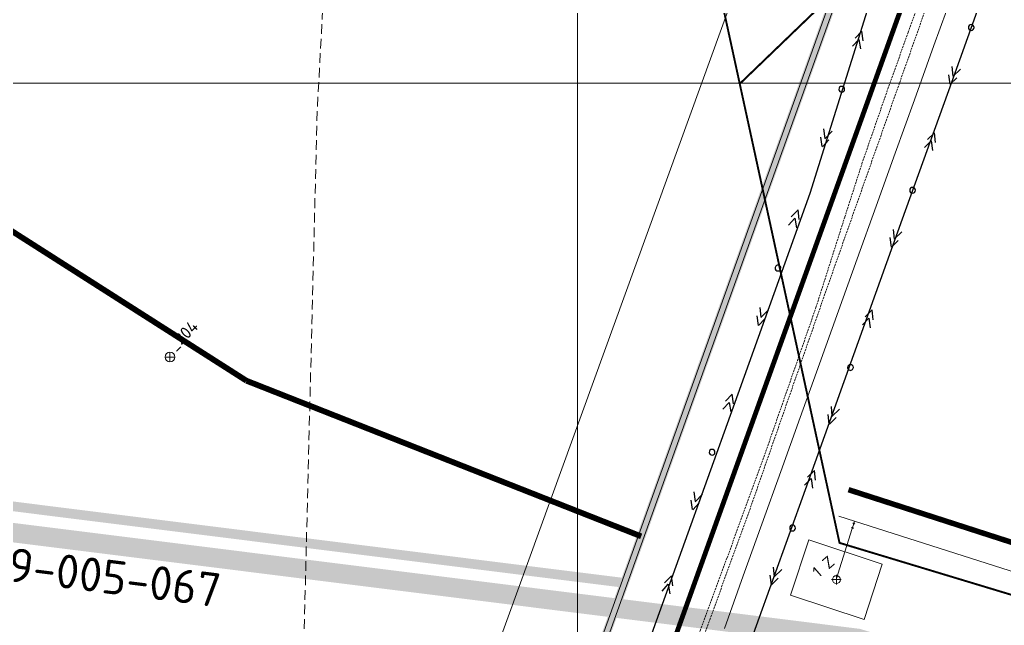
# Model space of a CAD drawing. Header units: millimetres. Extents: x 519 to 9564855, y -810 to 5021775.
# Drawn here: x 9521423 to 9522441, y 4999440 to 5000066 of the extents above; entities that cross this region are included whole.
import ezdxf
from ezdxf.enums import TextEntityAlignment as Align

# ---------------------------------------------------------------- set-up
doc = ezdxf.new("R2010")
doc.units = ezdxf.units.MM
doc.header["$LTSCALE"] = 2
doc.header["$MEASUREMENT"] = 0
doc.header["$PDMODE"] = 2
doc.header["$PDSIZE"] = 5
for name, pattern in [('92051501$0$DASHED', [0.75, 0.5, -0.25]), ('ACAD_ISO10W100', [18, 12, -3, 0, -3]), ('DASHED', [0.75, 0.5, -0.25]), ('DASHED2', [9.525, 6.35, -3.175]), ('HIDDEN2', [4.7625, 3.175, -1.5875]), ('Podzemka', [5, 2, -1, 2])]:
    doc.linetypes.add(name, pattern=pattern)
for name, color, linetype, lineweight in [('200 скв. на 2010 год', 61, 'Continuous', 0), ('Land lease as of 24.06.2004', 47, 'HIDDEN2', 70), ('Водопровод', 5, 'Continuous', 30), ('Оптиковолоконный кабель', 220, 'CAB6', 20), ('Проектируемая ось дамбы', 1, 'DASHED', 30), ('Эл.низ', 1, 'Continuous', 13), ('Электро', 1, 'Continuous', 30), ('Электроснаб', 1, 'Continuous', 18), ('Электроснабжене', 1, 'Continuous', 18)]:
    doc.layers.add(name, color=color, linetype=linetype, lineweight=lineweight)
for name, color, linetype in [('42 доп. скв. на 2009 год', 96, 'Continuous'), ('AL_PIP_CRUDE OIL', 210, 'Continuous'), ('Existing roads', 41, 'Continuous'), ('GRID_PULKOVO', 7, 'Continuous'), ('OLD WELLS(dr.bfr2000)', 24, 'Continuous'), ('ROAD_ASF', 9, 'Continuous'), ('ROAD_GROUND', 9, 'Continuous'), ('SEA_COST', 4, 'Continuous'), ('водавод', 5, 'Continuous'), ('МГ-земельный участок', 7, 'Continuous'), ('Скважины на 2020 год', 140, 'Continuous'), ('Скважины на 2021 год', 7, 'Continuous'), ('Эл.выс.', 1, 'Continuous')]:
    doc.layers.add(name, color=color, linetype=linetype)
doc.styles.add('Elect', font='isocpeur.ttf')
doc.styles.add('Line_GUGK', font='')
doc.styles.get("Standard").update_dxf_attribs({"font": 'isocpeur.ttf', "width": 0.5})
doc.styles.get('Line_GUGK').set_extended_font_data('Bm431', italic=True)
doc.linetypes.add('CAB', pattern='A,0.7,-0.43403,["K",Standard,S=0.9,R=0,X=-0.4,Y=-0.3],-0.8', length=1.93403)
doc.linetypes.add('CAB6', pattern='A,0.9,-0.9,["6",Standard,S=0.9,R=0,X=-0.8,Y=-0.4],11', length=12.8)
doc.linetypes.add('g_122_vpr', pattern='A,2,-2,3,-0.6,["Впр",Line_GUGK,S=2,R=0,X=0,Y=-1],-6.4,3,-2,8,-2,8,-2,6', length=45)

msp = doc.modelspace()

# ---------------------------------------------------------------- linework, layer by layer
at = {"layer": '42 доп. скв. на 2009 год', "linetype": 'ByBlock', "lineweight": 0, "ltscale": 80}
msp.add_point((9521578.4, 4999717.1), dxfattribs=at)
at = {"layer": 'AL_PIP_CRUDE OIL', "lineweight": 60, "const_width": 5}
msp.add_lwpolyline([(9523408.96955, 5008589.07215), (9522866.96955, 5008436.07215), (9522326.96955, 5007087.07215), (9522313.96594, 5006750.08943), (9522363.50455, 5006330.19015), (9523532.73502, 5003851.53167), (9523509.9659, 5003501.17422), (9523544.63322, 5003488.85485), (9523203.95221, 5002551.92724), (9523207.94138, 5002504.46778), (9521587.24018, 4997999.63007), (9523708.12981, 4995731.08727), (9526814.15531, 4995451.17542), (9528489.4409, 4995215.37355), (9528594.43514, 4995358.95224), (9530593.64001, 4995059.64331), (9530879.24426, 4994914.43479), (9530977.35799, 4994842.68501), (9531002.94658, 4994841.81396), (9531002.94658, 4994841.81396), (9531002.94648, 4994841.81391)], dxfattribs=at)
at = {"layer": 'Existing roads', "linetype": 'ByBlock', "lineweight": 0, "const_width": 6, "flags": 128}
for points in [[(9521657.5, 4999692.6), (9521181.5, 4999996)], [(9522065.83396, 4999531.74026), (9521657.5, 4999692.6)]]:
    msp.add_lwpolyline(points, dxfattribs=at)
at = {"layer": 'Existing roads', "color": 8, "lineweight": 0, "const_width": 5.7, "flags": 128}
msp.add_lwpolyline([(9522280.27743, 4999579.97846), (9524393.61902, 4998898.22819)], dxfattribs=at)
at = {"layer": 'GRID_PULKOVO', "lineweight": 0}
for p, q in [((9522000, 5010000), (9522000, 4992000)), ((9519000, 5000000), (9533000, 5000000))]:
    msp.add_line(p, q, dxfattribs=at)
at = {"layer": 'Land lease as of 24.06.2004', "color": 34, "linetype": 'DASHED', "lineweight": 0, "ltscale": 50, "const_width": 20}
msp.add_lwpolyline([(9519654.3, 5003739.6), (9532971.6, 5004566.6), (9534671.1, 5001241.4), (9547648.8, 4998330.8), (9546800.6, 4994774.1), (9538599.5, 4994719.2), (9534700.1, 4995931.6), (9534118, 4994384.9), (9531927.8, 4994990.9), (9532139.5, 4996381.2), (9522290.1, 4999426.3), (9519885.3, 4999727), (9519654.3, 5003739.6)], dxfattribs=at)
at = {"layer": 'OLD WELLS(dr.bfr2000)', "lineweight": 0}
msp.add_circle((9521578.4, 4999717.1), 5, dxfattribs=at)
at = {"layer": 'ROAD_ASF', "lineweight": 0}
for points in [[(9521737.23529, 4997056.36456), (9521526.30791, 4997406.20512), (9521491.42617, 4997522.40996), (9521494.64376, 4997784.54227), (9521557.42562, 4998123.62451), (9523181.91284, 5002651.278), (9523567.30412, 5002471.17809), (9525869.16882, 5001381.54446), (9525963.92258, 5001333.47903), (9526128.60686, 5001261.79325), (9526517.55757, 5001074.97311), (9527241.30336, 5000725.10977), (9527302.0959, 5000699.32947), (9527474.32311, 5000617.56906), (9528116.89056, 5000310.63684)], [(9521742.137, 4997059.855), (9521531.837, 4997408.655), (9521497.437, 4997523.255), (9521500.637, 4997783.955), (9521563.237, 4998122.055), (9523185.337, 5002643.055), (9523564.737, 5002465.755), (9525866.52759, 5001376.15646), (9525961.36584, 5001328.04817), (9526126.10975, 5001256.33643), (9526514.94624, 5001069.57117), (9527238.82495, 5000719.64358), (9527299.637, 5000693.855), (9527471.737, 5000612.155), (9528114.237, 5000305.255)]]:
    msp.add_lwpolyline(points, dxfattribs=at)
at = {"layer": 'ROAD_GROUND', "color": 8, "lineweight": 0, "const_width": 9}
msp.add_lwpolyline([(9521739.68614, 4997058.10978), (9521529.07245, 4997407.43006), (9521494.43159, 4997522.83248), (9521497.64038, 4997784.24863), (9521560.33131, 4998122.83976), (9523183.62492, 5002647.1665), (9523566.02728, 5002468.46336), (9525867.84821, 5001378.85046), (9525962.64421, 5001330.7636), (9526127.3583, 5001259.06484), (9526516.25529, 5001072.2705), (9527240.06415, 5000722.37668), (9527300.86645, 5000696.59224), (9527473.0333, 5000614.86048), (9528115.56378, 5000307.94592)], dxfattribs=at)
at = {"layer": 'SEA_COST', "color": 252, "linetype": '92051501$0$DASHED', "lineweight": 5, "ltscale": 10, "true_color": 0x939598}
msp.add_lwpolyline([(9521805.16, 5003050.33), (9521805.16, 5002342.6), (9521767.91, 5001411.38), (9521767.91, 5000660.19), (9521730.66, 4999971.09), (9521712.04, 4999226.11), (9521633.04, 4998388.01)], dxfattribs=at)
at = {"layer": 'водавод', "color": 143, "lineweight": 0, "true_color": 0x7aafdf}
msp.add_line((9522284.16723, 4999539.92953, -0.0045), (9522267.6, 4999487), dxfattribs=at)
at = {"layer": 'водавод', "color": 143, "linetype": 'g_122_vpr', "lineweight": 0, "ltscale": 0.5, "true_color": 0x7aafdf}
msp.add_line((9522285.08555, 4999542.74795, -0.0045), (9522286.51613, 4999547.33683), dxfattribs=at)
at = {"layer": 'водавод', "color": 7, "lineweight": 0, "elevation": -0.0045}
msp.add_lwpolyline([(9522286.00316, 4999545.56419, 3.2, 0, 0), (9522285.08555, 4999542.74795, 0, 3.2, 0), (9522284.16723, 4999539.92953, 3.2, 3.2, 0)], format="xyseb", dxfattribs=at)
at = {"layer": 'водавод', "color": 143, "lineweight": 0, "true_color": 0x7aafdf}
msp.add_polyline3d([(9522799.8, 4999383.82629, 0.05924), (9522270.32771, 4999552.49378, -0.69452)], dxfattribs=at)
at = {"layer": 'Водопровод', "linetype": 'Podzemka', "lineweight": 0, "ltscale": 0.5}
for points in [[(9523287.57403, 5002560.18314), (9523267.74785, 5002519.19376), (9523213.7992, 5002448.85055), (9522925.75003, 5001648.31239), (9522804.67134, 5001309.53515), (9522681.72707, 5000970.89784), (9522622.59147, 5000807.85975), (9522513.00737, 5000504.47537), (9522403.94187, 5000200.85612), (9522254.80091, 4999779.05222), (9522178.51673, 4999560.22213), (9522137.14645, 4999446.58254), (9522097.24809, 4999335.61045), (9521983.01089, 4999027.64625), (9521905.71837, 4998818.33445), (9521836.21669, 4998606.06054), (9521625.75636, 4998013.62134), (9521655.21382, 4997975.84167), (9521809.05861, 4997801.17492), (9522321.28486, 4997251.24444)], [(9521845.25958, 4998667.15952), (9521912.36929, 4998855.34501), (9521945.04732, 4998947.68936), (9521978.64067, 4999035.91378), (9522007.99114, 4999113.5973), (9522045.11389, 4999212.92405), (9522070.05745, 4999280.52304), (9522122.62262, 4999422.99024), (9522154.66194, 4999509.40301), (9522194.80361, 4999619.64385), (9522246.67246, 4999768.42368), (9522276.45548, 4999861.84295), (9522294.24805, 4999917.08588), (9522321.04928, 4999994.34158), (9522342.11485, 5000052.86587), (9522372.67546, 5000136.53654)]]:
    msp.add_lwpolyline(points, dxfattribs=at)
at = {"layer": 'МГ-земельный участок', "color": 0, "linetype": 'DASHED2', "lineweight": 25, "ltscale": 5, "const_width": 2}
msp.add_lwpolyline([(9522167.80801, 4999999.48247), (9521654, 5002362), (9522840, 5002532), (9525642, 5002155), (9528521, 5002235), (9531281, 5003464), (9533105, 5001043), (9546614, 4998215), (9544978, 4995525), (9543652, 4996420), (9539605, 4995735), (9529554.6705, 4998798.09585), (9529554.71722, 4998845.23995), (9529525.402, 4998845.269), (9529525.36994, 4998882.97318), (9529309.91997, 4998882.84552), (9526935, 5000017), (9526935, 4999132), (9522906, 5001105), (9522683.367, 5000265.06642), (9522496, 5000315)], close=True, dxfattribs=at)
at = {"layer": 'МГ-земельный участок', "color": 34, "linetype": 'DASHED2', "lineweight": 25, "ltscale": 5, "const_width": 2}
msp.add_lwpolyline([(9522271, 4999525), (9527884, 4997830), (9530104, 4997995), (9529358.40073, 4998522.43877), (9528467.29836, 4998113.15535), (9526935, 4999132), (9522496, 5000315), (9522167.80801, 4999999.48247)], close=True, dxfattribs=at)
at = {"layer": 'Оптиковолоконный кабель', "color": 6, "linetype": 'CAB'}
msp.add_line((9522387.11351, 5000714.44984, -25.9952), (9521687.32857, 4998783.57514, -0.94252), dxfattribs=at)
at = {"layer": 'Проектируемая ось дамбы', "color": 32, "linetype": 'ACAD_ISO10W100', "lineweight": 30, "ltscale": 3, "const_width": 10}
msp.add_lwpolyline([(9523400.55605, 5003945.20144), (9519682.8, 5003714.33), (9519910.96282, 4999751.01348), (9522045.51696, 4999483.99746)], dxfattribs=at)
at = {"layer": 'Скважины на 2020 год', "color": 0, "linetype": 'ByBlock', "lineweight": 0, "ltscale": 50}
msp.add_lwpolyline([(9522220.38202, 4999471.07759), (9522239.23745, 4999528.06299), (9522315.21798, 4999502.92241), (9522296.36255, 4999445.93701), (9522220.38202, 4999471.07759)], dxfattribs=at)
msp.add_lwpolyline([(9522220.38202, 4999471.07759), (9522239.23745, 4999528.06299), (9522315.21798, 4999502.92241), (9522296.36255, 4999445.93701), (9522220.38202, 4999471.07759)], dxfattribs=at)
msp.add_circle((9522267.8, 4999487), 4.0951, dxfattribs=at)
at = {"layer": 'Скважины на 2021 год', "lineweight": 0, "ltscale": 50}
msp.add_circle((9522267.8, 4999487), 4.0951, dxfattribs=at)
at = {"layer": 'Скважины на 2021 год', "lineweight": 0, "ltscale": 0.3}
msp.add_point((9522267.8, 4999487), dxfattribs=at)
at = {"layer": 'Эл.выс.'}
for points, elevation in [([(9521604.86126, 4998117.72308), (9521684.1909, 4998339.2676), (9521763.547, 4998559.9369), (9521843.223, 4998780.9793), (9521922.7179, 4999002.1354), (9522001.974, 4999222.9619), (9522081.8249, 4999444.4028), (9522161.2728, 4999665.769), (9522240.6849, 4999886.6267), (9522310.5842, 5000110.2282), (9522390.0936, 5000330.2422), (9522469.9361, 5000551.4153), (9522549.5334, 5000772.2927), (9522629.2933, 5000992.4476), (9522707.1939, 5001211.0738), (9522788.0615, 5001434.5367), (9522869.326, 5001661.0385), (9522948.8991, 5001882.0749), (9523026.2995, 5002098.9255), (9523106.7052, 5002321.5763), (9523185.8638, 5002540.6309), (9523265.9766, 5002762.2719), (9523345.6545, 5002983.7411), (9523424.7203, 5003203.229)], -24.6849), ([(9521681.5365, 4998038.53475), (9521775.1626, 4998299.8043), (9521827.8229, 4998446.5194), (9521879.0431, 4998588.3239), (9521930.9088, 4998732.5532), (9521980.925, 4998871.9041), (9522031.8285, 4999013.0431), (9522083.0897, 4999155.715), (9522134.2356, 4999297.1792), (9522185.2305, 4999439.4499), (9522235.7281, 4999580.1894), (9522285.9348, 4999719.7904), (9522336.3149, 4999859.7951), (9522387.0851, 5000001.359), (9522438.538, 5000144.8069)], -25.1388)]:
    msp.add_lwpolyline(points, dxfattribs=dict(at, elevation=elevation))
at = {"layer": 'Эл.низ', "elevation": -26.4921}
msp.add_lwpolyline([(9522151.8943, 4999436.5358), (9522171.3383, 4999490.8664), (9522190.6687, 4999544.2069), (9522210.2826, 4999598.9101), (9522230.1957, 4999654.4376), (9522250.4155, 4999710.1234), (9522269.8441, 4999764.8033), (9522289.2711, 4999818.4741), (9522308.8206, 4999873.0269), (9522328.4775, 4999927.6571), (9522348.4189, 4999982.9228), (9522368.5332, 5000039.0677), (9522388.0729, 5000093.2667)], dxfattribs=at)
at = {"layer": 'Электро'}
for p, q in [((9522294.13187, 5000053.92088, -24.6849), (9522287.11187, 5000046.73443, -24.6849)), ((9522295.45497, 5000043.85107, -24.6849), (9522294.13187, 5000053.92088, -24.6849)), ((9522284.46504, 5000038.30363, -24.6849), (9522290.92586, 5000045.41632, -24.6849)), ((9522290.92586, 5000045.41632, -24.6849), (9522292.56977, 5000035.50265, -24.6849)), ((9522385.36993, 4999999.05516, -25.1388), (9522384.2551, 5000008.92365, -25.1388)), ((9522388.50022, 5000007.31481, -25.1388), (9522387.71066, 5000017.32991, -25.1388)), ((9522388.17494, 5000007.1682, -25.1388), (9522396.14393, 5000014.6736, -25.1388)), ((9522385.60577, 4999998.96578, -25.1388), (9522392.50949, 5000005.79536, -25.1388)), ((9522256.03829, 4999942.92378, -24.6849), (9522254.95356, 4999952.91122, -24.6849)), ((9522255.71748, 4999942.76763, -24.6849), (9522263.46153, 4999950.50491, -24.6849)), ((9522369.16817, 4999948.86003, -25.1388), (9522361.93917, 4999941.88384, -25.1388)), ((9522370.19356, 4999938.75555, -25.1388), (9522369.16817, 4999948.86003, -25.1388)), ((9522253.15309, 4999934.57536, -24.6849), (9522251.74755, 4999944.40665, -24.6849)), ((9522253.39146, 4999934.49298, -24.6849), (9522260.09065, 4999941.52329, -24.6849)), ((9522359.04473, 4999933.53481, -25.1388), (9522365.71261, 4999940.45377, -25.1388)), ((9522365.71261, 4999940.45377, -25.1388), (9522367.06328, 4999930.4959, -25.1388)), ((9522228.07231, 4999869.13672, -24.6849), (9522221.05231, 4999861.95027, -24.6849)), ((9522229.39541, 4999859.06691, -24.6849), (9522228.07231, 4999869.13672, -24.6849)), ((9522218.40548, 4999853.51946, -24.6849), (9522224.8663, 4999860.63216, -24.6849)), ((9522224.8663, 4999860.63216, -24.6849), (9522226.51021, 4999850.71848, -24.6849)), ((9522327.81596, 4999839.03529, -25.1388), (9522327.0264, 4999849.05039, -25.1388)), ((9522327.49068, 4999838.88868, -25.1388), (9522335.45967, 4999846.39408, -25.1388)), ((9522324.68567, 4999830.77564, -25.1388), (9522323.57084, 4999840.64413, -25.1388)), ((9522324.92151, 4999830.68626, -25.1388), (9522331.82523, 4999837.51584, -25.1388)), ((9522189.97873, 4999758.13962, -24.6849), (9522188.894, 4999768.12706, -24.6849)), ((9522189.65792, 4999757.98347, -24.6849), (9522197.40197, 4999765.72074, -24.6849)), ((9522304.86595, 4999765.75656, -25.1388), (9522297.63695, 4999758.78038, -25.1388)), ((9522305.89134, 4999755.65209, -25.1388), (9522304.86595, 4999765.75656, -25.1388)), ((9522187.09353, 4999749.7912, -24.6849), (9522185.68799, 4999759.62249, -24.6849)), ((9522187.3319, 4999749.70882, -24.6849), (9522194.03109, 4999756.73913, -24.6849)), ((9522294.7425, 4999750.43135, -25.1388), (9522301.41038, 4999757.35031, -25.1388)), ((9522301.41038, 4999757.35031, -25.1388), (9522302.76105, 4999747.39244, -25.1388)), ((9522159.99356, 4999678.70442, -24.6849), (9522152.97356, 4999671.51797, -24.6849)), ((9522161.31666, 4999668.63461, -24.6849), (9522159.99356, 4999678.70442, -24.6849)), ((9522150.32673, 4999663.08717, -24.6849), (9522156.78755, 4999670.19986, -24.6849)), ((9522156.78755, 4999670.19986, -24.6849), (9522158.43146, 4999660.28619, -24.6849)), ((9522263.51373, 4999655.93183, -25.1388), (9522262.72417, 4999665.94693, -25.1388)), ((9522263.18846, 4999655.78522, -25.1388), (9522271.15744, 4999663.29061, -25.1388)), ((9522260.38345, 4999647.67218, -25.1388), (9522259.26862, 4999657.54066, -25.1388)), ((9522260.61929, 4999647.5828, -25.1388), (9522267.523, 4999654.41237, -25.1388)), ((9522234.89906, 4999584.48344, -25.1388), (9522241.56694, 4999591.4024, -25.1388)), ((9522245.0225, 4999599.80865, -25.1388), (9522237.7935, 4999592.83247, -25.1388)), ((9522241.56694, 4999591.4024, -25.1388), (9522242.91761, 4999581.44453, -25.1388)), ((9522246.04789, 4999589.70418, -25.1388), (9522245.0225, 4999599.80865, -25.1388)), ((9522121.89998, 4999567.70732, -24.6849), (9522120.81525, 4999577.69476, -24.6849)), ((9522121.57917, 4999567.55117, -24.6849), (9522129.32322, 4999575.28845, -24.6849)), ((9522119.01478, 4999559.3589, -24.6849), (9522117.60924, 4999569.19019, -24.6849)), ((9522119.25315, 4999559.27652, -24.6849), (9522125.95234, 4999566.30683, -24.6849)), ((9522203.67028, 4999489.98392, -25.1388), (9522202.88073, 4999499.99902, -25.1388)), ((9522097.09089, 4999490.75482, -24.6849), (9522090.07088, 4999483.56836, -24.6849)), ((9522098.41399, 4999480.685, -24.6849), (9522097.09089, 4999490.75482, -24.6849)), ((9522200.54, 4999481.72427, -25.1388), (9522199.42517, 4999491.59275, -25.1388)), ((9522200.77584, 4999481.63489, -25.1388), (9522207.67956, 4999488.46446, -25.1388)), ((9522203.34501, 4999489.83731, -25.1388), (9522211.31399, 4999497.3427, -25.1388)), ((9522087.42406, 4999475.13756, -24.6849), (9522093.88487, 4999482.25026, -24.6849)), ((9522093.88487, 4999482.25026, -24.6849), (9522095.52878, 4999472.33658, -24.6849))]:
    msp.add_line(p, q, dxfattribs=at)
for centre, start, end in [((9522407.29178, 5000057.69412, -25.1388), 359.84048841, 179.84048841), ((9522407.29178, 5000057.69412, -25.1388), 179.84048841, 359.84048841), ((9522273.33511, 4999993.83564, -24.6849), 1.5313737, 181.5313737), ((9522273.33511, 4999993.83564, -24.6849), 181.5313737, 1.5313737), ((9522346.60752, 4999889.4146, -25.1388), 179.84047875, 359.84047875), ((9522346.60752, 4999889.4146, -25.1388), 359.84047875, 179.84047875), ((9522207.27555, 4999809.05148, -24.6849), 1.53137386, 181.53137386), ((9522207.27555, 4999809.05148, -24.6849), 181.53137386, 1.53137386), ((9522282.30529, 4999706.31114, -25.1388), 179.84047886, 359.84047886), ((9522282.30529, 4999706.31114, -25.1388), 359.84047886, 179.84047886), ((9522139.1968, 4999618.61918, -24.6849), 1.53136399, 181.53136399), ((9522139.1968, 4999618.61918, -24.6849), 181.53136399, 1.53136399), ((9522222.46184, 4999540.36323, -25.1388), 179.8404787, 359.8404787), ((9522222.46184, 4999540.36323, -25.1388), 359.8404787, 179.8404787)]:
    msp.add_arc(centre, 3, start, end, dxfattribs=at)
at = {"layer": 'Электроснаб', "color": 1, "linetype": 'ByBlock', "lineweight": 0}
for p, q in [((9522294.13187, 5000053.92088, -24.6849), (9522287.11187, 5000046.73443, -24.6849)), ((9522295.45497, 5000043.85107, -24.6849), (9522294.13187, 5000053.92088, -24.6849)), ((9522284.46504, 5000038.30363, -24.6849), (9522290.92586, 5000045.41632, -24.6849)), ((9522290.92586, 5000045.41632, -24.6849), (9522292.56977, 5000035.50265, -24.6849)), ((9522385.36993, 4999999.05516, -25.1388), (9522384.2551, 5000008.92365, -25.1388)), ((9522388.50022, 5000007.31481, -25.1388), (9522387.71066, 5000017.32991, -25.1388)), ((9522388.17494, 5000007.1682, -25.1388), (9522396.14393, 5000014.6736, -25.1388)), ((9522385.60577, 4999998.96578, -25.1388), (9522392.50949, 5000005.79536, -25.1388)), ((9522256.03829, 4999942.92378, -24.6849), (9522254.95356, 4999952.91122, -24.6849)), ((9522255.71748, 4999942.76763, -24.6849), (9522263.46153, 4999950.50491, -24.6849)), ((9522369.16817, 4999948.86003, -25.1388), (9522361.93917, 4999941.88384, -25.1388)), ((9522370.19356, 4999938.75555, -25.1388), (9522369.16817, 4999948.86003, -25.1388)), ((9522253.15309, 4999934.57536, -24.6849), (9522251.74755, 4999944.40665, -24.6849)), ((9522253.39146, 4999934.49298, -24.6849), (9522260.09065, 4999941.52329, -24.6849)), ((9522359.04473, 4999933.53481, -25.1388), (9522365.71261, 4999940.45377, -25.1388)), ((9522365.71261, 4999940.45377, -25.1388), (9522367.06328, 4999930.4959, -25.1388)), ((9522228.07231, 4999869.13672, -24.6849), (9522221.05231, 4999861.95027, -24.6849)), ((9522229.39541, 4999859.06691, -24.6849), (9522228.07231, 4999869.13672, -24.6849)), ((9522218.40548, 4999853.51946, -24.6849), (9522224.8663, 4999860.63216, -24.6849)), ((9522224.8663, 4999860.63216, -24.6849), (9522226.51021, 4999850.71848, -24.6849)), ((9522327.81596, 4999839.03529, -25.1388), (9522327.0264, 4999849.05039, -25.1388)), ((9522327.49068, 4999838.88868, -25.1388), (9522335.45967, 4999846.39408, -25.1388)), ((9522324.68567, 4999830.77564, -25.1388), (9522323.57084, 4999840.64413, -25.1388)), ((9522324.92151, 4999830.68626, -25.1388), (9522331.82523, 4999837.51584, -25.1388)), ((9522189.97873, 4999758.13962, -24.6849), (9522188.894, 4999768.12706, -24.6849)), ((9522189.65792, 4999757.98347, -24.6849), (9522197.40197, 4999765.72074, -24.6849)), ((9522304.86595, 4999765.75656, -25.1388), (9522297.63695, 4999758.78038, -25.1388)), ((9522305.89134, 4999755.65209, -25.1388), (9522304.86595, 4999765.75656, -25.1388)), ((9522187.09353, 4999749.7912, -24.6849), (9522185.68799, 4999759.62249, -24.6849)), ((9522187.3319, 4999749.70882, -24.6849), (9522194.03109, 4999756.73913, -24.6849)), ((9522294.7425, 4999750.43135, -25.1388), (9522301.41038, 4999757.35031, -25.1388)), ((9522301.41038, 4999757.35031, -25.1388), (9522302.76105, 4999747.39244, -25.1388)), ((9522159.99356, 4999678.70442, -24.6849), (9522152.97356, 4999671.51797, -24.6849)), ((9522161.31666, 4999668.63461, -24.6849), (9522159.99356, 4999678.70442, -24.6849)), ((9522150.32673, 4999663.08717, -24.6849), (9522156.78755, 4999670.19986, -24.6849)), ((9522156.78755, 4999670.19986, -24.6849), (9522158.43146, 4999660.28619, -24.6849)), ((9522263.51373, 4999655.93183, -25.1388), (9522262.72417, 4999665.94693, -25.1388)), ((9522263.18846, 4999655.78522, -25.1388), (9522271.15744, 4999663.29061, -25.1388)), ((9522260.38345, 4999647.67218, -25.1388), (9522259.26862, 4999657.54066, -25.1388)), ((9522260.61929, 4999647.5828, -25.1388), (9522267.523, 4999654.41237, -25.1388)), ((9522234.89906, 4999584.48344, -25.1388), (9522241.56694, 4999591.4024, -25.1388)), ((9522245.0225, 4999599.80865, -25.1388), (9522237.7935, 4999592.83247, -25.1388)), ((9522241.56694, 4999591.4024, -25.1388), (9522242.91761, 4999581.44453, -25.1388)), ((9522246.04789, 4999589.70418, -25.1388), (9522245.0225, 4999599.80865, -25.1388)), ((9522121.89998, 4999567.70732, -24.6849), (9522120.81525, 4999577.69476, -24.6849)), ((9522121.57917, 4999567.55117, -24.6849), (9522129.32322, 4999575.28845, -24.6849)), ((9522119.01478, 4999559.3589, -24.6849), (9522117.60924, 4999569.19019, -24.6849)), ((9522119.25315, 4999559.27652, -24.6849), (9522125.95234, 4999566.30683, -24.6849)), ((9522203.67028, 4999489.98392, -25.1388), (9522202.88073, 4999499.99902, -25.1388)), ((9522097.09089, 4999490.75482, -24.6849), (9522090.07088, 4999483.56836, -24.6849)), ((9522098.41399, 4999480.685, -24.6849), (9522097.09089, 4999490.75482, -24.6849)), ((9522200.54, 4999481.72427, -25.1388), (9522199.42517, 4999491.59275, -25.1388)), ((9522200.77584, 4999481.63489, -25.1388), (9522207.67956, 4999488.46446, -25.1388)), ((9522203.34501, 4999489.83731, -25.1388), (9522211.31399, 4999497.3427, -25.1388)), ((9522087.42406, 4999475.13756, -24.6849), (9522093.88487, 4999482.25026, -24.6849)), ((9522093.88487, 4999482.25026, -24.6849), (9522095.52878, 4999472.33658, -24.6849))]:
    msp.add_line(p, q, dxfattribs=at)
for centre, start, end in [((9522407.29178, 5000057.69412, -25.1388), 359.84048841, 179.84048841), ((9522407.29178, 5000057.69412, -25.1388), 179.84048841, 359.84048841), ((9522273.33511, 4999993.83564, -24.6849), 1.5313737, 181.5313737), ((9522273.33511, 4999993.83564, -24.6849), 181.5313737, 1.5313737), ((9522346.60752, 4999889.4146, -25.1388), 179.84047875, 359.84047875), ((9522346.60752, 4999889.4146, -25.1388), 359.84047875, 179.84047875), ((9522207.27555, 4999809.05148, -24.6849), 1.53137386, 181.53137386), ((9522207.27555, 4999809.05148, -24.6849), 181.53137386, 1.53137386), ((9522282.30529, 4999706.31114, -25.1388), 179.84047886, 359.84047886), ((9522282.30529, 4999706.31114, -25.1388), 359.84047886, 179.84047886), ((9522139.1968, 4999618.61918, -24.6849), 1.53136399, 181.53136399), ((9522139.1968, 4999618.61918, -24.6849), 181.53136399, 1.53136399), ((9522222.46184, 4999540.36323, -25.1388), 179.8404787, 359.8404787), ((9522222.46184, 4999540.36323, -25.1388), 359.8404787, 179.8404787)]:
    msp.add_arc(centre, 3, start, end, dxfattribs=at)
at = {"layer": 'Электроснабжене', "color": 1, "linetype": 'ByBlock', "lineweight": 0}
for p, q in [((9522294.13187, 5000053.92088, -24.6849), (9522287.11187, 5000046.73443, -24.6849)), ((9522295.45497, 5000043.85107, -24.6849), (9522294.13187, 5000053.92088, -24.6849)), ((9522284.46504, 5000038.30363, -24.6849), (9522290.92586, 5000045.41632, -24.6849)), ((9522290.92586, 5000045.41632, -24.6849), (9522292.56977, 5000035.50265, -24.6849)), ((9522385.36993, 4999999.05516, -25.1388), (9522384.2551, 5000008.92365, -25.1388)), ((9522388.50022, 5000007.31481, -25.1388), (9522387.71066, 5000017.32991, -25.1388)), ((9522388.17494, 5000007.1682, -25.1388), (9522396.14393, 5000014.6736, -25.1388)), ((9522385.60577, 4999998.96578, -25.1388), (9522392.50949, 5000005.79536, -25.1388)), ((9522256.03829, 4999942.92378, -24.6849), (9522254.95356, 4999952.91122, -24.6849)), ((9522255.71748, 4999942.76763, -24.6849), (9522263.46153, 4999950.50491, -24.6849)), ((9522369.16817, 4999948.86003, -25.1388), (9522361.93917, 4999941.88384, -25.1388)), ((9522370.19356, 4999938.75555, -25.1388), (9522369.16817, 4999948.86003, -25.1388)), ((9522253.15309, 4999934.57536, -24.6849), (9522251.74755, 4999944.40665, -24.6849)), ((9522253.39146, 4999934.49298, -24.6849), (9522260.09065, 4999941.52329, -24.6849)), ((9522359.04473, 4999933.53481, -25.1388), (9522365.71261, 4999940.45377, -25.1388)), ((9522365.71261, 4999940.45377, -25.1388), (9522367.06328, 4999930.4959, -25.1388)), ((9522228.07231, 4999869.13672, -24.6849), (9522221.05231, 4999861.95027, -24.6849)), ((9522229.39541, 4999859.06691, -24.6849), (9522228.07231, 4999869.13672, -24.6849)), ((9522218.40548, 4999853.51946, -24.6849), (9522224.8663, 4999860.63216, -24.6849)), ((9522224.8663, 4999860.63216, -24.6849), (9522226.51021, 4999850.71848, -24.6849)), ((9522327.81596, 4999839.03529, -25.1388), (9522327.0264, 4999849.05039, -25.1388)), ((9522327.49068, 4999838.88868, -25.1388), (9522335.45967, 4999846.39408, -25.1388)), ((9522324.68567, 4999830.77564, -25.1388), (9522323.57084, 4999840.64413, -25.1388)), ((9522324.92151, 4999830.68626, -25.1388), (9522331.82523, 4999837.51584, -25.1388)), ((9522189.97873, 4999758.13962, -24.6849), (9522188.894, 4999768.12706, -24.6849)), ((9522189.65792, 4999757.98347, -24.6849), (9522197.40197, 4999765.72074, -24.6849)), ((9522304.86595, 4999765.75656, -25.1388), (9522297.63695, 4999758.78038, -25.1388)), ((9522305.89134, 4999755.65209, -25.1388), (9522304.86595, 4999765.75656, -25.1388)), ((9522187.09353, 4999749.7912, -24.6849), (9522185.68799, 4999759.62249, -24.6849)), ((9522187.3319, 4999749.70882, -24.6849), (9522194.03109, 4999756.73913, -24.6849)), ((9522294.7425, 4999750.43135, -25.1388), (9522301.41038, 4999757.35031, -25.1388)), ((9522301.41038, 4999757.35031, -25.1388), (9522302.76105, 4999747.39244, -25.1388)), ((9522159.99356, 4999678.70442, -24.6849), (9522152.97356, 4999671.51797, -24.6849)), ((9522161.31666, 4999668.63461, -24.6849), (9522159.99356, 4999678.70442, -24.6849)), ((9522150.32673, 4999663.08717, -24.6849), (9522156.78755, 4999670.19986, -24.6849)), ((9522156.78755, 4999670.19986, -24.6849), (9522158.43146, 4999660.28619, -24.6849)), ((9522263.51373, 4999655.93183, -25.1388), (9522262.72417, 4999665.94693, -25.1388)), ((9522263.18846, 4999655.78522, -25.1388), (9522271.15744, 4999663.29061, -25.1388)), ((9522260.38345, 4999647.67218, -25.1388), (9522259.26862, 4999657.54066, -25.1388)), ((9522260.61929, 4999647.5828, -25.1388), (9522267.523, 4999654.41237, -25.1388)), ((9522234.89906, 4999584.48344, -25.1388), (9522241.56694, 4999591.4024, -25.1388)), ((9522245.0225, 4999599.80865, -25.1388), (9522237.7935, 4999592.83247, -25.1388)), ((9522241.56694, 4999591.4024, -25.1388), (9522242.91761, 4999581.44453, -25.1388)), ((9522246.04789, 4999589.70418, -25.1388), (9522245.0225, 4999599.80865, -25.1388)), ((9522121.89998, 4999567.70732, -24.6849), (9522120.81525, 4999577.69476, -24.6849)), ((9522121.57917, 4999567.55117, -24.6849), (9522129.32322, 4999575.28845, -24.6849)), ((9522119.01478, 4999559.3589, -24.6849), (9522117.60924, 4999569.19019, -24.6849)), ((9522119.25315, 4999559.27652, -24.6849), (9522125.95234, 4999566.30683, -24.6849)), ((9522203.67028, 4999489.98392, -25.1388), (9522202.88073, 4999499.99902, -25.1388)), ((9522097.09089, 4999490.75482, -24.6849), (9522090.07088, 4999483.56836, -24.6849)), ((9522098.41399, 4999480.685, -24.6849), (9522097.09089, 4999490.75482, -24.6849)), ((9522200.54, 4999481.72427, -25.1388), (9522199.42517, 4999491.59275, -25.1388)), ((9522200.77584, 4999481.63489, -25.1388), (9522207.67956, 4999488.46446, -25.1388)), ((9522203.34501, 4999489.83731, -25.1388), (9522211.31399, 4999497.3427, -25.1388)), ((9522087.42406, 4999475.13756, -24.6849), (9522093.88487, 4999482.25026, -24.6849)), ((9522093.88487, 4999482.25026, -24.6849), (9522095.52878, 4999472.33658, -24.6849))]:
    msp.add_line(p, q, dxfattribs=at)
for centre, start, end in [((9522407.29178, 5000057.69412, -25.1388), 359.84048841, 179.84048841), ((9522407.29178, 5000057.69412, -25.1388), 179.84048841, 359.84048841), ((9522273.33511, 4999993.83564, -24.6849), 1.5313737, 181.5313737), ((9522273.33511, 4999993.83564, -24.6849), 181.5313737, 1.5313737), ((9522346.60752, 4999889.4146, -25.1388), 179.84047875, 359.84047875), ((9522346.60752, 4999889.4146, -25.1388), 359.84047875, 179.84047875), ((9522207.27555, 4999809.05148, -24.6849), 1.53137386, 181.53137386), ((9522207.27555, 4999809.05148, -24.6849), 181.53137386, 1.53137386), ((9522282.30529, 4999706.31114, -25.1388), 179.84047886, 359.84047886), ((9522282.30529, 4999706.31114, -25.1388), 359.84047886, 179.84047886), ((9522139.1968, 4999618.61918, -24.6849), 1.53136399, 181.53136399), ((9522139.1968, 4999618.61918, -24.6849), 181.53136399, 1.53136399), ((9522222.46184, 4999540.36323, -25.1388), 179.8404787, 359.8404787), ((9522222.46184, 4999540.36323, -25.1388), 359.8404787, 179.8404787)]:
    msp.add_arc(centre, 3, start, end, dxfattribs=at)

# ---------------------------------------------------------------- texts
at = {"layer": '200 скв. на 2010 год', "color": 34, "lineweight": 0, "style": 'Elect'}
msp.add_text('Кад. № 13-199-005-067', height=35, rotation=352.87263777, dxfattribs=at).set_placement((9521376.77044, 4999507.30465), align=Align.MIDDLE_CENTER)
at = {"layer": 'OLD WELLS(dr.bfr2000)', "lineweight": 0, "style": 'Elect'}
msp.add_text(' _204', height=12.5, rotation=44.99999992, dxfattribs=at).set_placement((9521578.4, 4999717.1))
at = {"layer": 'Скважины на 2021 год', "lineweight": 0, "style": 'Elect'}
msp.add_text('1 Z', height=12, rotation=41, dxfattribs=at).set_placement((9522249.4723, 4999488.28646))

doc.saveas('drawing.dxf')
